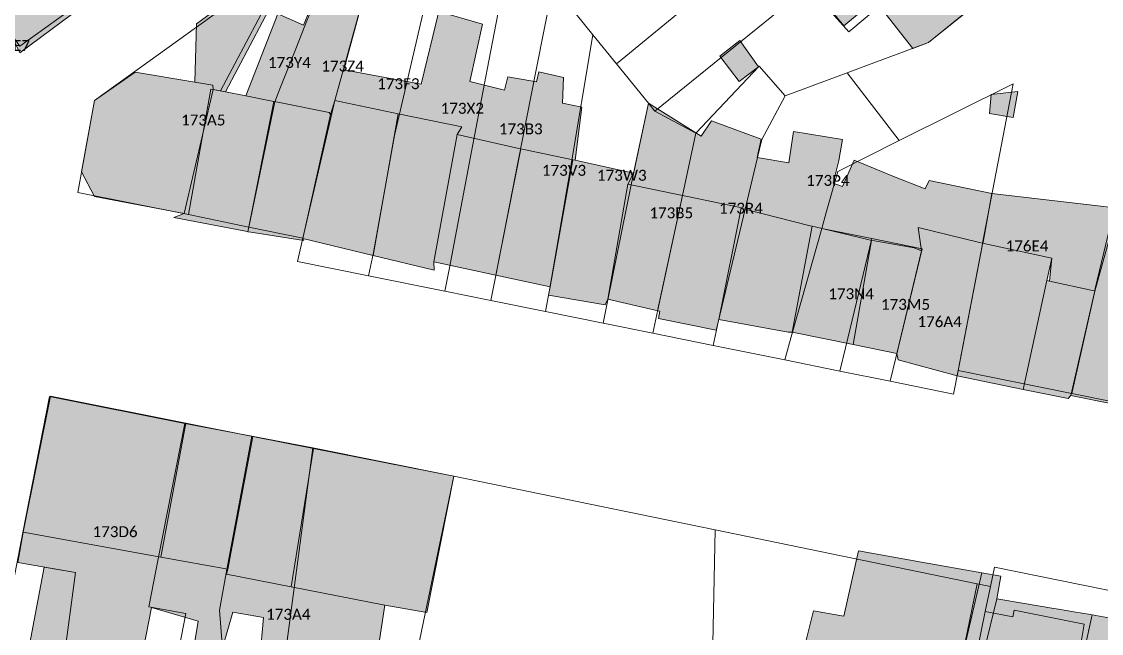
# Model space of a CAD drawing. Header units: metres. Extents: x 113120 to 240396, y 120329 to 242116.
# Drawn here: x 119832.6 to 119911.7, y 121704.6 to 121749.3 of the extents above; entities that cross this region are included whole.
import ezdxf

# ---------------------------------------------------------------- set-up
doc = ezdxf.new("R2010")
doc.units = ezdxf.units.M
doc.header["$LTSCALE"] = 3
for name, color, linetype, lineweight in [('Bpn_CaPa', 78, 'Continuous', 0), ('Bpn_ReBu', 4, 'Continuous', 0), ('Bpt_CaNu', 7, 'Continuous', 0), ('Hachure bâtiment', 11, 'Continuous', 0)]:
    doc.layers.add(name, color=color, linetype=linetype, lineweight=lineweight)
doc.styles.add('Legend', font='')
doc.styles.get('Legend').set_extended_font_data('Calibri')

msp = doc.modelspace()

# ---------------------------------------------------------------- hatches: boundary and pattern name
at = {"layer": 'Hachure bâtiment'}
h = msp.add_hatch(color=256, dxfattribs=at)
h.dxf.hatch_style = 1
h.paths.add_polyline_path([(119888.175, 121769.043), (119888.403, 121768.768), (119887.42, 121767.918), (119890.72, 121764.044), (119893.912, 121760.297), (119897.003, 121756.668), (119900.303, 121759.268), (119902.02, 121756.651), (119898.503, 121753.618), (119901.636, 121749.892), (119899.07, 121747.818), (119897.903, 121747.368), (119895.12, 121750.901), (119892.87, 121749.018), (119890.67, 121751.718), (119891.06, 121752.03), (119894.103, 121754.468), (119891.153, 121758.218), (119885.52, 121753.868), (119883.853, 121755.918), (119888.62, 121759.818), (119889.803, 121759.751), (119888.103, 121761.918), (119884.803, 121759.168), (119883.403, 121759.318), (119882.42, 121760.651), (119885.37, 121763.018), (119886.853, 121763.401), (119884.853, 121765.801), (119877.517, 121760.09), (119876.053, 121762.051), (119882.17, 121766.951), (119877.87, 121772.151), (119878.076, 121772.293), (119878.323, 121772.463), (119879.903, 121773.551), (119882.503, 121775.868)])
h = msp.add_hatch(color=256, dxfattribs=at)
h.dxf.hatch_style = 1
h.paths.add_polyline_path([(119831.72, 121764.168), (119829.87, 121762.801), (119827.562, 121765.843), (119829.62, 121767.184)], flags=16)
h.paths.add_polyline_path([(119826.075, 121763.433), (119828.254, 121760.009), (119837.07, 121750.423), (119832.517, 121747.061), (119831.072, 121750.063), (119827.531, 121754.24), (119825.715, 121756.562), (119823.683, 121759.307), (119822.288, 121761.151)])
h = msp.add_hatch(color=256, dxfattribs=at)
h.dxf.hatch_style = 1
h.paths.add_polyline_path([(119856.253, 121745.801), (119861.903, 121744.768), (119863.203, 121750.068), (119866.403, 121749.151), (119865.47, 121744.951), (119868.02, 121744.318), (119868.253, 121745.301), (119870.353, 121744.918), (119870.52, 121745.651), (119872.32, 121745.251), (119872.253, 121743.368), (119873.67, 121743.068), (119873.174, 121739.186), (119873.025, 121739.219), (119872.805, 121739.265), (119869.419, 121739.979), (119869.199, 121740.025), (119869.052, 121740.058), (119864.543, 121741.063), (119864.897, 121741.624), (119860.23, 121742.598), (119855.595, 121743.566), (119855.267, 121742.543), (119855.181, 121742.692), (119851.401, 121743.436), (119851.11, 121743.494), (119849.069, 121743.896), (119851.42, 121749.918), (119853.303, 121749.068), (119856.538, 121756.95), (119856.62, 121757.151), (119859.937, 121759.41)])
h = msp.add_hatch(color=256, dxfattribs=at)
h.dxf.hatch_style = 1
h.paths.add_polyline_path([(119852.103, 121752.751), (119847.576, 121744.191), (119846.666, 121744.37), (119846.649, 121744.678), (119845.337, 121744.906), (119845.453, 121749.168), (119851.553, 121753.668)])
h = msp.add_hatch(color=256, dxfattribs=at)
h.dxf.hatch_style = 1
h.paths.add_polyline_path([(119886.622, 121746.032), (119885.203, 121744.951), (119883.77, 121746.818), (119885.026, 121747.778), (119885.253, 121747.951)])
h = msp.add_hatch(color=256, dxfattribs=at)
h.dxf.hatch_style = 1
h.paths.add_polyline_path([(119845.337, 121744.906), (119846.649, 121744.678), (119846.666, 121744.37), (119844.558, 121735.281), (119837.998, 121736.53), (119837.046, 121738.331), (119837.984, 121743.564), (119840.956, 121745.629)])
h = msp.add_hatch(color=256, dxfattribs=at)
h.dxf.hatch_style = 1
h.paths.add_polyline_path([(119847.576, 121744.191), (119849.069, 121743.896), (119851.11, 121743.494), (119849.208, 121733.963), (119849.034, 121733.991), (119843.801, 121735.006), (119844.558, 121735.281), (119846.666, 121744.37)])
h = msp.add_hatch(color=256, dxfattribs=at)
h.dxf.hatch_style = 1
h.paths.add_polyline_path([(119905.27, 121742.318), (119903.536, 121742.618), (119903.653, 121744.001), (119905.603, 121744.218)])
h = msp.add_hatch(color=256, dxfattribs=at)
h.dxf.hatch_style = 1
h.paths.add_polyline_path([(119851.401, 121743.436), (119855.181, 121742.692), (119855.267, 121742.543), (119853.235, 121733.458), (119853.321, 121733.309), (119849.43, 121733.928), (119849.208, 121733.963), (119851.11, 121743.494)])
h = msp.add_hatch(color=256, dxfattribs=at)
h.dxf.hatch_style = 1
h.paths.add_polyline_path([(119860.23, 121742.598), (119858.385, 121732.223), (119853.235, 121733.458), (119855.267, 121742.543), (119855.595, 121743.566)])
h = msp.add_hatch(color=256, dxfattribs=at)
h.dxf.hatch_style = 1
h.paths.add_polyline_path([(119879.208, 121742.959), (119882.42, 121740.951), (119883.179, 121742.079), (119886.811, 121740.734), (119886.503, 121739.401), (119888.82, 121739.001), (119889.17, 121741.301), (119892.753, 121740.701), (119892.503, 121739.168), (119892.07, 121737.501), (119892.753, 121737.268), (119893.62, 121739.201), (119896.453, 121738.018), (119898.803, 121737.101), (119899.103, 121737.718), (119903.703, 121736.768), (119903.056, 121733.192), (119903.042, 121733.117), (119903.017, 121733.123), (119902.798, 121733.176), (119898.299, 121734.257), (119898.549, 121732.571), (119897.997, 121732.771), (119895.107, 121733.287), (119894.885, 121733.327), (119894.72, 121733.357), (119890.752, 121734.312), (119890.533, 121734.365), (119890.387, 121734.402), (119885.518, 121735.629), (119885.345, 121735.673), (119885.16, 121735.748), (119881.407, 121736.538), (119881.036, 121736.615), (119877.03, 121737.448), (119877.448, 121738.245), (119878.553, 121743.368)])
h = msp.add_hatch(color=256, dxfattribs=at)
h.dxf.hatch_style = 1
h.paths.add_polyline_path([(119864.897, 121741.624), (119864.543, 121741.063), (119862.832, 121731.765), (119862.867, 121731.149), (119858.385, 121732.223), (119860.23, 121742.598)])
h = msp.add_hatch(color=256, dxfattribs=at)
h.dxf.hatch_style = 1
h.paths.add_polyline_path([(119869.052, 121740.058), (119869.199, 121740.025), (119867.381, 121730.787), (119862.832, 121731.765), (119864.543, 121741.063)])
h = msp.add_hatch(color=256, dxfattribs=at)
h.dxf.hatch_style = 1
h.paths.add_polyline_path([(119869.419, 121739.979), (119872.805, 121739.265), (119873.025, 121739.219), (119871.356, 121729.933), (119867.381, 121730.787), (119869.199, 121740.025)])
h = msp.add_hatch(color=256, dxfattribs=at)
h.dxf.hatch_style = 1
h.paths.add_polyline_path([(119873.174, 121739.186), (119873.394, 121739.138), (119877.448, 121738.245), (119877.03, 121737.448), (119875.579, 121729.015), (119875.37, 121728.617), (119871.241, 121729.307), (119871.356, 121729.933), (119873.025, 121739.219)])
h = msp.add_hatch(color=256, dxfattribs=at)
h.dxf.hatch_style = 1
h.paths.add_polyline_path([(119881.036, 121736.615), (119879.222, 121728.174), (119879.044, 121728.215), (119875.579, 121729.015), (119877.03, 121737.448)])
h = msp.add_hatch(color=256, dxfattribs=at)
h.dxf.hatch_style = 1
h.paths.add_polyline_path([(119903.042, 121733.117), (119903.056, 121733.192), (119903.703, 121736.768), (119912.737, 121735.7), (119912.35, 121734.365), (119911.261, 121729.802), (119911.23, 121729.623), (119911.074, 121729.653), (119907.908, 121730.346), (119908.08, 121732.033), (119903.452, 121733.024), (119903.232, 121733.071)])
h = msp.add_hatch(color=256, dxfattribs=at)
h.dxf.hatch_style = 1
h.paths.add_polyline_path([(119881.407, 121736.538), (119885.16, 121735.748), (119885.345, 121735.673), (119883.696, 121727.546), (119883.509, 121726.763), (119879.29, 121727.604), (119879.389, 121728.135), (119879.222, 121728.174), (119881.036, 121736.615)])
h = msp.add_hatch(color=256, dxfattribs=at)
h.dxf.hatch_style = 1
h.paths.add_polyline_path([(119885.518, 121735.629), (119890.387, 121734.402), (119890.533, 121734.365), (119889.079, 121726.617), (119888.771, 121726.6), (119883.696, 121727.546), (119885.345, 121735.673)])
h = msp.add_hatch(color=256, dxfattribs=at)
h.dxf.hatch_style = 1
h.paths.add_polyline_path([(119890.752, 121734.312), (119894.72, 121733.357), (119894.885, 121733.327), (119893.533, 121725.712), (119889.079, 121726.617), (119890.533, 121734.365)])
h = msp.add_hatch(color=256, dxfattribs=at)
h.dxf.hatch_style = 1
h.paths.add_polyline_path([(119915.154, 121733.486), (119916.939, 121732.927), (119917.148, 121732.861), (119916.374, 121728.645), (119916.32, 121728.407), (119914.563, 121720.887), (119912.395, 121721.379), (119909.717, 121721.923), (119909.479, 121721.972), (119911.181, 121729.403), (119911.23, 121729.623), (119911.261, 121729.802), (119912.35, 121734.365)])
h = msp.add_hatch(color=256, dxfattribs=at)
h.dxf.hatch_style = 1
h.paths.add_polyline_path([(119902.798, 121733.176), (119903.017, 121733.123), (119902.977, 121732.914), (119901.147, 121723.404), (119896.841, 121724.587), (119896.738, 121725.045), (119898.549, 121732.571), (119898.299, 121734.257)])
h = msp.add_hatch(color=256, dxfattribs=at)
h.dxf.hatch_style = 1
h.paths.add_polyline_path([(119895.107, 121733.287), (119897.997, 121732.771), (119898.549, 121732.571), (119896.738, 121725.045), (119893.533, 121725.712), (119894.885, 121733.327)])
h = msp.add_hatch(color=256, dxfattribs=at)
h.dxf.hatch_style = 1
h.paths.add_polyline_path([(119903.042, 121733.117), (119903.232, 121733.071), (119903.452, 121733.024), (119908.08, 121732.033), (119907.735, 121730.379), (119905.986, 121722.416), (119901.147, 121723.404), (119902.977, 121732.914), (119903.017, 121733.123)])
h = msp.add_hatch(color=256, dxfattribs=at)
h.dxf.hatch_style = 1
h.paths.add_polyline_path([(119907.908, 121730.346), (119911.074, 121729.653), (119911.23, 121729.623), (119911.181, 121729.403), (119909.479, 121721.972), (119909.284, 121721.743), (119905.986, 121722.416), (119907.735, 121730.379)])
h = msp.add_hatch(color=256, dxfattribs=at)
h.dxf.hatch_style = 1
h.paths.add_polyline_path([(119844.671, 121719.955), (119842.843, 121710.141), (119832.77, 121711.968), (119834.753, 121721.918)])
h = msp.add_hatch(color=256, dxfattribs=at)
h.dxf.hatch_style = 1
h.paths.add_polyline_path([(119849.579, 121718.983), (119847.753, 121709.251), (119842.843, 121710.141), (119844.671, 121719.955)])
h = msp.add_hatch(color=256, dxfattribs=at)
h.dxf.hatch_style = 1
h.paths.add_polyline_path([(119854.032, 121718.101), (119852.382, 121707.971), (119847.653, 121708.901), (119847.753, 121709.251), (119849.579, 121718.983)])
h = msp.add_hatch(color=256, dxfattribs=at)
h.dxf.hatch_style = 1
h.paths.add_polyline_path([(119864.303, 121716.068), (119862.334, 121706.09), (119859.254, 121706.621), (119852.382, 121707.971), (119854.032, 121718.101)])
h = msp.add_hatch(color=256, dxfattribs=at)
h.dxf.hatch_style = 1
h.paths.add_polyline_path([(119835.753, 121702.618), (119833.084, 121702.939), (119834.302, 121709.416), (119836.603, 121709.018)], flags=16)
h.paths.add_polyline_path([(119842.843, 121710.141), (119847.753, 121709.251), (119847.653, 121708.901), (119852.382, 121707.971), (119859.254, 121706.621), (119858.72, 121703.118), (119852.52, 121704.001), (119851.86, 121699.564), (119849.82, 121699.668), (119850.353, 121705.718), (119848.12, 121706.118), (119847.02, 121702.318), (119845.103, 121702.651), (119845.57, 121705.468), (119842.17, 121706.468), (119840.27, 121696.818), (119836.253, 121697.601), (119836.136, 121696.179), (119830.448, 121697.296), (119831.603, 121703.118), (119835.753, 121702.618), (119836.603, 121709.018), (119832.37, 121709.751), (119832.77, 121711.968)])
h = msp.add_hatch(color=256, dxfattribs=at)
h.dxf.hatch_style = 1
h.paths.add_polyline_path([(119899.615, 121690.68), (119899.382, 121689.251), (119894.586, 121689.877), (119894.866, 121691.277), (119890.468, 121691.83), (119891.853, 121701.065), (119891.802, 121701.075), (119891.221, 121701.191), (119889.464, 121701.54), (119890.634, 121706.205), (119892.574, 121705.875), (119892.867, 121705.825), (119893.937, 121710.593), (119898.554, 121709.773), (119902.952, 121708.991), (119901.864, 121704.291), (119900.839, 121699.869), (119900.763, 121699.291), (119899.66, 121690.952)])
h = msp.add_hatch(color=256, dxfattribs=at)
h.dxf.hatch_style = 1
h.paths.add_polyline_path([(119904.355, 121708.742), (119904.068, 121707.09), (119902.257, 121699.685), (119900.847, 121699.868), (119900.839, 121699.869), (119902.952, 121708.991)])
h = msp.add_hatch(color=256, dxfattribs=at)
h.dxf.hatch_style = 1
h.paths.add_polyline_path([(119906.779, 121688.284), (119899.695, 121689.21), (119899.382, 121689.251), (119899.66, 121690.952), (119900.839, 121699.869), (119902.257, 121699.685), (119904.068, 121707.09), (119906.096, 121706.748), (119908.225, 121706.389), (119908.571, 121706.331), (119909.696, 121706.141), (119910.914, 121705.936), (119911.053, 121705.912), (119909.468, 121698.744), (119909.339, 121698.161)])
h = msp.add_hatch(color=256, dxfattribs=at)
h.dxf.hatch_style = 1
h.paths.add_polyline_path([(119916.299, 121705.028), (119921.549, 121704.142), (119921.067, 121701.082), (119919.925, 121696.07), (119919.236, 121690.064), (119918.351, 121683.109), (119917.757, 121678.434), (119917.229, 121674.28), (119916.747, 121670.489), (119916.287, 121666.875), (119908.552, 121669.183), (119911.923, 121684.78), (119906.357, 121686.226), (119906.779, 121688.284), (119907.638, 121691.595), (119909.339, 121698.161), (119911.053, 121705.912), (119912.127, 121705.731)])

# ---------------------------------------------------------------- linework, layer by layer
at = {"layer": 'Bpn_CaPa'}
for points in [[(119832.527, 121747.55), (119830.726, 121749.949), (119827.401, 121754.381), (119826.902, 121755.045), (119825.6, 121756.78), (119823.447, 121759.65), (119819.918, 121764.353), (119818.898, 121765.711), (119817.915, 121767.021), (119815.564, 121770.154), (119813.503, 121772.9), (119817.153, 121775.65), (119818.703, 121773.417), (119820.383, 121771.211), (119821.51, 121769.73), (119825.597, 121764.358), (119827.663, 121761.644), (119828.449, 121760.611), (119836.323, 121750.264), (119832.527, 121747.55)], [(119900.918, 121766.55), (119887.374, 121755.427), (119876.206, 121746.254), (119874.489, 121748.366), (119873.264, 121749.872), (119884.497, 121758.926), (119888.137, 121761.86), (119898.142, 121769.925), (119900.918, 121766.55)], [(119903.873, 121762.956), (119890.262, 121751.915), (119879.019, 121742.794), (119878.553, 121743.367), (119876.206, 121746.254), (119887.374, 121755.427), (119900.918, 121766.55), (119903.873, 121762.956)], [(119903.873, 121762.956), (119906.522, 121759.731), (119893.214, 121748.595), (119890.262, 121751.915), (119903.873, 121762.956)], [(119859.922, 121759.351), (119863.47, 121761.917), (119864.53, 121760.614), (119859.946, 121740.999), (119858.425, 121732.445), (119858.053, 121730.737), (119852.845, 121731.788), (119853.243, 121733.492), (119855.228, 121741.98), (119855.595, 121743.565), (119856.854, 121748.159), (119857.727, 121751.343), (119859.922, 121759.351)], [(119864.53, 121760.614), (119868.613, 121755.588), (119866.869, 121746.464), (119865.598, 121739.824), (119863.971, 121731.324), (119863.642, 121729.606), (119858.053, 121730.737), (119858.425, 121732.445), (119859.946, 121740.999), (119864.53, 121760.614)], [(119882.015, 121741.17), (119879.019, 121742.794), (119890.262, 121751.915), (119893.214, 121748.595), (119906.522, 121759.731), (119909.413, 121756.188), (119899.07, 121747.817), (119895.065, 121746.323), (119893.113, 121745.595), (119888.57, 121743.9), (119886.67, 121746.067), (119882.015, 121741.17)], [(119859.922, 121759.351), (119857.727, 121751.343), (119856.854, 121748.159), (119855.595, 121743.565), (119855.228, 121741.98), (119853.243, 121733.492), (119849.278, 121734.294), (119851.2, 121743.476), (119851.568, 121744.406), (119852.729, 121747.337), (119853.398, 121749.025), (119854.624, 121752.119), (119856.524, 121756.914), (119859.922, 121759.351)], [(119844.859, 121735.217), (119846.504, 121744.401), (119847.216, 121744.261), (119851.878, 121753.076), (119851.65, 121753.405), (119856.524, 121756.914), (119854.624, 121752.119), (119853.398, 121749.025), (119852.729, 121747.337), (119851.568, 121744.406), (119851.2, 121743.476), (119849.278, 121734.294), (119844.859, 121735.217)], [(119896.921, 121740.626), (119893.113, 121745.595), (119895.065, 121746.323), (119899.07, 121747.817), (119909.413, 121756.188), (119916.298, 121747.845), (119914.626, 121741.821), (119911.239, 121729.616), (119909.566, 121722.109), (119901.223, 121723.795), (119903.001, 121733.056), (119903.013, 121733.117), (119905.256, 121744.793), (119896.921, 121740.626)], [(119871.552, 121751.978), (119870.315, 121745.696), (119869.02, 121739.113), (119867.353, 121730.641), (119867.015, 121728.924), (119863.642, 121729.606), (119863.971, 121731.324), (119865.598, 121739.824), (119866.869, 121746.464), (119868.613, 121755.588), (119869.948, 121753.924), (119871.552, 121751.978)], [(119851.65, 121753.405), (119851.878, 121753.076), (119847.216, 121744.261), (119846.504, 121744.401), (119844.859, 121735.217), (119836.776, 121736.821), (119837.984, 121743.563), (119841.888, 121746.374), (119845.447, 121748.938), (119851.65, 121753.405)], [(119871.006, 121728.117), (119867.015, 121728.924), (119867.353, 121730.641), (119869.02, 121739.113), (119870.315, 121745.696), (119871.552, 121751.978), (119873.264, 121749.872), (119874.489, 121748.366), (119872.783, 121738.33), (119871.339, 121729.835), (119871.006, 121728.117)], [(119871.006, 121728.117), (119871.339, 121729.835), (119872.783, 121738.33), (119874.489, 121748.366), (119876.206, 121746.254), (119878.553, 121743.367), (119877.28, 121737.396), (119875.573, 121728.979), (119875.226, 121727.265), (119871.006, 121728.117)], [(119919.712, 121743.693), (119917.446, 121732.767), (119915.697, 121724.338), (119913.443, 121724.794), (119912.703, 121721.475), (119909.566, 121722.109), (119911.239, 121729.616), (119914.626, 121741.821), (119916.298, 121747.845), (119919.712, 121743.693)], [(119882.015, 121741.17), (119886.67, 121746.067), (119888.57, 121743.9), (119886.853, 121740.717), (119886.537, 121739.394), (119885.63, 121735.601), (119883.663, 121727.344), (119883.291, 121725.634), (119878.869, 121726.528), (119879.236, 121728.239), (119881.037, 121736.615), (119882.015, 121741.17)], [(119896.921, 121740.626), (119892.424, 121738.378), (119891.576, 121735.365), (119891.246, 121734.192), (119889.013, 121726.263), (119888.537, 121724.574), (119883.291, 121725.634), (119883.663, 121727.344), (119885.63, 121735.601), (119886.537, 121739.394), (119886.853, 121740.717), (119888.57, 121743.9), (119893.113, 121745.595), (119896.921, 121740.626)], [(119896.921, 121740.626), (119905.256, 121744.793), (119903.013, 121733.117), (119903.001, 121733.056), (119901.223, 121723.795), (119900.892, 121722.077), (119896.25, 121723.015), (119896.66, 121724.718), (119898.583, 121732.71), (119894.907, 121733.452), (119891.246, 121734.192), (119891.576, 121735.365), (119892.424, 121738.378), (119896.921, 121740.626)], [(119882.015, 121741.17), (119881.037, 121736.615), (119879.236, 121728.239), (119878.869, 121726.528), (119875.226, 121727.265), (119875.573, 121728.979), (119877.28, 121737.396), (119878.553, 121743.367), (119879.019, 121742.794), (119882.015, 121741.17)], [(119888.537, 121724.574), (119889.013, 121726.263), (119891.246, 121734.192), (119894.907, 121733.452), (119892.984, 121725.46), (119892.575, 121723.758), (119888.537, 121724.574)], [(119894.907, 121733.452), (119898.583, 121732.71), (119896.66, 121724.718), (119896.25, 121723.015), (119892.575, 121723.758), (119892.984, 121725.46), (119894.907, 121733.452)], [(119840.956, 121701.358), (119838.004, 121701.893), (119831.018, 121703.16), (119832.737, 121711.941), (119834.687, 121721.897), (119844.605, 121719.934), (119842.68, 121710.138), (119841.967, 121706.505), (119844.673, 121706.014), (119843.662, 121700.867), (119840.956, 121701.358)], [(119839.791, 121695.428), (119840.956, 121701.358), (119843.662, 121700.867), (119844.673, 121706.014), (119841.967, 121706.505), (119842.68, 121710.138), (119844.605, 121719.934), (119849.518, 121718.991), (119847.687, 121709.23), (119847.13, 121706.263), (119849.104, 121681.397), (119843.373, 121690.43), (119841.837, 121692.88), (119839.392, 121693.395), (119839.791, 121695.428)], [(119853.976, 121718.135), (119852.104, 121704.03), (119851.881, 121702.351), (119849.104, 121681.397), (119847.13, 121706.263), (119847.687, 121709.23), (119849.518, 121718.991), (119853.976, 121718.135)], [(119853.976, 121718.135), (119864.302, 121716.067), (119862.211, 121706.008), (119856.86, 121680.262), (119849.104, 121681.397), (119851.881, 121702.351), (119852.104, 121704.03), (119853.976, 121718.135)], [(119899.589, 121654.933), (119898.378, 121654.225), (119898.191, 121654.527), (119862.069, 121669.277), (119857.956, 121666.578), (119855.009, 121672.157), (119856.86, 121680.262), (119862.211, 121706.008), (119864.302, 121716.067), (119883.427, 121712.132), (119882.985, 121689.611), (119889.388, 121688.225), (119888.964, 121685.387), (119898.171, 121683.587), (119899.104, 121688.28), (119899.315, 121689.338), (119903.547, 121688.484), (119906.787, 121687.83), (119906.145, 121684.698), (119900.636, 121656.867), (119901.603, 121656.6), (119899.589, 121654.933)], [(119901.302, 121699.316), (119899.315, 121689.338), (119899.104, 121688.28), (119898.171, 121683.587), (119888.964, 121685.387), (119889.388, 121688.225), (119882.985, 121689.611), (119883.427, 121712.132), (119894.205, 121709.914), (119902.616, 121708.183), (119900.812, 121699.417), (119901.302, 121699.316)], [(119921.806, 121705.762), (119921.576, 121704.282), (119920.664, 121698.411), (119920.054, 121694.485), (119918.258, 121682.924), (119917.42, 121675.33), (119916.529, 121667.264), (119908.678, 121669.091), (119911.367, 121683.453), (119906.145, 121684.698), (119906.787, 121687.83), (119908.922, 121696.47), (119910.232, 121703.922), (119910.465, 121705.248), (119905.334, 121706.253), (119905.233, 121705.763), (119903.22, 121706.157), (119903.596, 121707.982), (119903.89, 121709.413), (119921.806, 121705.762)], [(119901.302, 121699.316), (119900.812, 121699.417), (119902.616, 121708.183), (119903.596, 121707.982), (119903.22, 121706.157), (119901.792, 121699.215), (119901.302, 121699.316)], [(119901.302, 121699.316), (119901.792, 121699.215), (119903.22, 121706.157), (119905.233, 121705.763), (119905.334, 121706.253), (119910.465, 121705.248), (119910.232, 121703.922), (119908.922, 121696.47), (119906.787, 121687.83), (119903.547, 121688.484), (119899.315, 121689.338), (119901.302, 121699.316)]]:
    msp.add_lwpolyline(points, close=True, dxfattribs=at)
at = {"layer": 'Bpn_ReBu'}
for points in [[(119826.075, 121763.433), (119828.254, 121760.009), (119837.07, 121750.423), (119832.517, 121747.061), (119831.072, 121750.063), (119827.531, 121754.24), (119825.715, 121756.562), (119823.683, 121759.307), (119822.288, 121761.151), (119826.075, 121763.433)], [(119852.103, 121752.751), (119847.576, 121744.191), (119846.666, 121744.37), (119846.649, 121744.678), (119845.337, 121744.906), (119845.453, 121749.168), (119851.553, 121753.668), (119852.103, 121752.751)], [(119886.622, 121746.032), (119885.203, 121744.951), (119883.77, 121746.818), (119885.026, 121747.778), (119885.253, 121747.951), (119886.622, 121746.032)], [(119845.337, 121744.906), (119846.649, 121744.678), (119846.666, 121744.37), (119844.558, 121735.281), (119837.998, 121736.53), (119837.046, 121738.331), (119837.984, 121743.564), (119840.956, 121745.629), (119845.337, 121744.906)], [(119847.576, 121744.191), (119849.069, 121743.896), (119851.11, 121743.494), (119849.208, 121733.963), (119849.034, 121733.991), (119843.801, 121735.006), (119844.558, 121735.281), (119846.666, 121744.37), (119847.576, 121744.191)], [(119905.27, 121742.318), (119903.536, 121742.618), (119903.653, 121744.001), (119905.603, 121744.218), (119905.27, 121742.318)], [(119851.401, 121743.436), (119855.181, 121742.692), (119855.267, 121742.543), (119853.235, 121733.458), (119853.321, 121733.309), (119849.43, 121733.928), (119849.208, 121733.963), (119851.11, 121743.494), (119851.401, 121743.436)], [(119860.23, 121742.598), (119858.385, 121732.223), (119853.235, 121733.458), (119855.267, 121742.543), (119855.595, 121743.566), (119860.23, 121742.598)], [(119879.208, 121742.959), (119882.42, 121740.951), (119883.179, 121742.079), (119886.811, 121740.734), (119886.503, 121739.401), (119888.82, 121739.001), (119889.17, 121741.301), (119892.753, 121740.701), (119892.503, 121739.168), (119892.07, 121737.501), (119892.753, 121737.268), (119893.62, 121739.201), (119896.453, 121738.018), (119898.803, 121737.101), (119899.103, 121737.718), (119903.703, 121736.768), (119903.056, 121733.192), (119903.042, 121733.117), (119903.017, 121733.123), (119902.798, 121733.176), (119898.299, 121734.257), (119898.549, 121732.571), (119897.997, 121732.771), (119895.107, 121733.287), (119894.885, 121733.327), (119894.72, 121733.357), (119890.752, 121734.312), (119890.533, 121734.365), (119890.387, 121734.402), (119885.518, 121735.629), (119885.345, 121735.673), (119885.16, 121735.748), (119881.407, 121736.538), (119881.036, 121736.615), (119877.03, 121737.448), (119877.448, 121738.245), (119878.553, 121743.368), (119879.208, 121742.959)], [(119864.897, 121741.624), (119864.543, 121741.063), (119862.832, 121731.765), (119862.867, 121731.149), (119858.385, 121732.223), (119860.23, 121742.598), (119864.897, 121741.624)], [(119869.052, 121740.058), (119869.199, 121740.025), (119867.381, 121730.787), (119862.832, 121731.765), (119864.543, 121741.063), (119869.052, 121740.058)], [(119869.419, 121739.979), (119872.805, 121739.265), (119873.025, 121739.219), (119871.356, 121729.933), (119867.381, 121730.787), (119869.199, 121740.025), (119869.419, 121739.979)], [(119873.174, 121739.186), (119873.394, 121739.138), (119877.448, 121738.245), (119877.03, 121737.448), (119875.579, 121729.015), (119875.37, 121728.617), (119871.241, 121729.307), (119871.356, 121729.933), (119873.025, 121739.219), (119873.174, 121739.186)], [(119881.036, 121736.615), (119879.222, 121728.174), (119879.044, 121728.215), (119875.579, 121729.015), (119877.03, 121737.448), (119881.036, 121736.615)], [(119903.042, 121733.117), (119903.056, 121733.192), (119903.703, 121736.768), (119912.737, 121735.7), (119912.35, 121734.365), (119911.261, 121729.802), (119911.23, 121729.623), (119911.074, 121729.653), (119907.908, 121730.346), (119908.08, 121732.033), (119903.452, 121733.024), (119903.232, 121733.071), (119903.042, 121733.117)], [(119881.407, 121736.538), (119885.16, 121735.748), (119885.345, 121735.673), (119883.696, 121727.546), (119883.509, 121726.763), (119879.29, 121727.604), (119879.389, 121728.135), (119879.222, 121728.174), (119881.036, 121736.615), (119881.407, 121736.538)], [(119885.518, 121735.629), (119890.387, 121734.402), (119890.533, 121734.365), (119889.079, 121726.617), (119888.771, 121726.6), (119883.696, 121727.546), (119885.345, 121735.673), (119885.518, 121735.629)], [(119890.752, 121734.312), (119894.72, 121733.357), (119894.885, 121733.327), (119893.533, 121725.712), (119889.079, 121726.617), (119890.533, 121734.365), (119890.752, 121734.312)], [(119915.154, 121733.486), (119916.939, 121732.927), (119917.148, 121732.861), (119916.374, 121728.645), (119916.32, 121728.407), (119914.563, 121720.887), (119912.395, 121721.379), (119909.717, 121721.923), (119909.479, 121721.972), (119911.181, 121729.403), (119911.23, 121729.623), (119911.261, 121729.802), (119912.35, 121734.365), (119915.154, 121733.486)], [(119902.798, 121733.176), (119903.017, 121733.123), (119902.977, 121732.914), (119901.147, 121723.404), (119896.841, 121724.587), (119896.738, 121725.045), (119898.549, 121732.571), (119898.299, 121734.257), (119902.798, 121733.176)], [(119895.107, 121733.287), (119897.997, 121732.771), (119898.549, 121732.571), (119896.738, 121725.045), (119893.533, 121725.712), (119894.885, 121733.327), (119895.107, 121733.287)], [(119903.042, 121733.117), (119903.232, 121733.071), (119903.452, 121733.024), (119908.08, 121732.033), (119907.735, 121730.379), (119905.986, 121722.416), (119901.147, 121723.404), (119902.977, 121732.914), (119903.017, 121733.123), (119903.042, 121733.117)], [(119907.908, 121730.346), (119911.074, 121729.653), (119911.23, 121729.623), (119911.181, 121729.403), (119909.479, 121721.972), (119909.284, 121721.743), (119905.986, 121722.416), (119907.735, 121730.379), (119907.908, 121730.346)], [(119844.671, 121719.955), (119842.843, 121710.141), (119832.77, 121711.968), (119834.753, 121721.918), (119844.671, 121719.955)], [(119849.579, 121718.983), (119847.753, 121709.251), (119842.843, 121710.141), (119844.671, 121719.955), (119849.579, 121718.983)], [(119854.032, 121718.101), (119852.382, 121707.971), (119847.653, 121708.901), (119847.753, 121709.251), (119849.579, 121718.983), (119854.032, 121718.101)], [(119864.303, 121716.068), (119862.334, 121706.09), (119859.254, 121706.621), (119852.382, 121707.971), (119854.032, 121718.101), (119864.303, 121716.068)], [(119899.615, 121690.68), (119899.382, 121689.251), (119894.586, 121689.877), (119894.866, 121691.277), (119890.468, 121691.83), (119891.853, 121701.065), (119891.802, 121701.075), (119891.221, 121701.191), (119889.464, 121701.54), (119890.634, 121706.205), (119892.574, 121705.875), (119892.867, 121705.825), (119893.937, 121710.593), (119898.554, 121709.773), (119902.952, 121708.991), (119901.864, 121704.291), (119900.839, 121699.869), (119900.763, 121699.291), (119899.66, 121690.952), (119899.615, 121690.68)], [(119835.753, 121702.618), (119833.084, 121702.939), (119834.302, 121709.416), (119836.603, 121709.018), (119835.753, 121702.618)], [(119904.355, 121708.742), (119904.068, 121707.09), (119902.257, 121699.685), (119900.847, 121699.868), (119900.839, 121699.869), (119902.952, 121708.991), (119904.355, 121708.742)], [(119906.779, 121688.284), (119899.695, 121689.21), (119899.382, 121689.251), (119899.66, 121690.952), (119900.839, 121699.869), (119902.257, 121699.685), (119904.068, 121707.09), (119906.096, 121706.748), (119908.225, 121706.389), (119908.571, 121706.331), (119909.696, 121706.141), (119910.914, 121705.936), (119911.053, 121705.912), (119909.468, 121698.744), (119909.339, 121698.161), (119906.779, 121688.284)], [(119916.299, 121705.028), (119921.549, 121704.142), (119921.067, 121701.082), (119919.925, 121696.07), (119919.236, 121690.064), (119918.351, 121683.109), (119917.757, 121678.434), (119917.229, 121674.28), (119916.747, 121670.489), (119916.287, 121666.875), (119908.552, 121669.183), (119911.923, 121684.78), (119906.357, 121686.226), (119906.779, 121688.284), (119907.638, 121691.595), (119909.339, 121698.161), (119911.053, 121705.912), (119912.127, 121705.731), (119916.299, 121705.028)]]:
    msp.add_lwpolyline(points, close=True, dxfattribs=at)
for points in [[(119859.937, 121759.41), (119856.253, 121745.801), (119856.253, 121745.801), (119861.903, 121744.768), (119863.203, 121750.068), (119866.403, 121749.151), (119865.47, 121744.951), (119868.02, 121744.318), (119868.253, 121745.301), (119870.353, 121744.918), (119870.52, 121745.651), (119872.32, 121745.251), (119872.253, 121743.368), (119873.67, 121743.068), (119873.174, 121739.186), (119873.025, 121739.219), (119872.805, 121739.265), (119869.419, 121739.979), (119869.199, 121740.025), (119869.052, 121740.058), (119864.543, 121741.063), (119864.897, 121741.624), (119860.23, 121742.598), (119855.595, 121743.566), (119855.267, 121742.543), (119855.181, 121742.692), (119851.401, 121743.436), (119851.11, 121743.494), (119849.069, 121743.896), (119851.42, 121749.918), (119853.303, 121749.068), (119856.538, 121756.95)], [(119901.636, 121749.892), (119899.07, 121747.818), (119897.903, 121747.368), (119895.12, 121750.901), (119892.87, 121749.018), (119890.67, 121751.718)], [(119835.753, 121702.618), (119836.603, 121709.018), (119832.37, 121709.751), (119832.77, 121711.968), (119842.843, 121710.141), (119842.843, 121710.141), (119847.753, 121709.251), (119847.653, 121708.901), (119852.382, 121707.971), (119859.254, 121706.621), (119858.72, 121703.118)], [(119845.103, 121702.651), (119845.57, 121705.468), (119842.17, 121706.468), (119840.27, 121696.818)], [(119849.82, 121699.668), (119850.353, 121705.718), (119848.12, 121706.118), (119847.02, 121702.318)]]:
    msp.add_lwpolyline(points, dxfattribs=at)

# ---------------------------------------------------------------- texts
at = {"layer": 'Bpt_CaNu', "char_height": 0.8, "attachment_point": 7, "style": 'Legend'}
for s, insert in [('1393E7', (119829.498, 121747.175)), ('173Y4', (119850.691, 121745.938)), ('173Z4', (119854.6, 121745.675)), ('173F3', (119858.688, 121744.383)), ('173X2', (119863.333, 121742.584)), ('173A5', (119844.326, 121741.727)), ('173B3', (119867.597, 121741.077)), ('173V3', (119870.752, 121738.044)), ('173W3', (119874.78, 121737.681)), ('173P4', (119890.106, 121737.308)), ('173R4', (119883.72, 121735.271)), ('173B5', (119878.62, 121734.931)), ('176E4', (119904.704, 121732.508)), ('173N4', (119891.723, 121729.013)), ('173M5', (119895.579, 121728.234)), ('176A4', (119898.249, 121726.968)), ('173D6', (119837.846, 121711.597)), ('173A4', (119850.552, 121705.552))]:
    msp.add_mtext(s, dxfattribs=dict(at, insert=insert))

doc.saveas('drawing.dxf')
